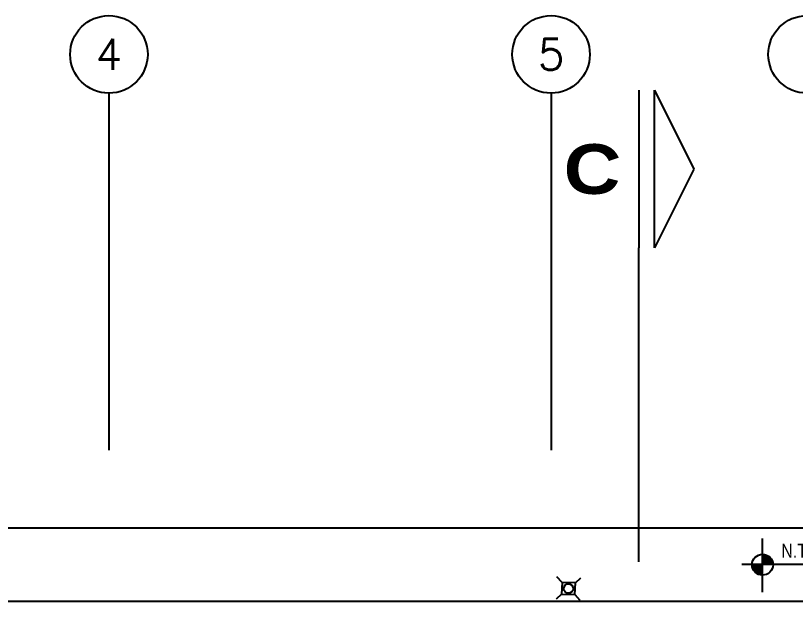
# Model space of a CAD drawing. Header units: millimetres. Extents: x 98 to 155, y -181 to 127.
# Drawn here: x 106.97 to 111.99, y -115.15 to -111.37 of the extents above; entities that cross this region are included whole.
import ezdxf
from ezdxf.enums import TextEntityAlignment as Align

# ---------------------------------------------------------------- set-up
doc = ezdxf.new("R2010")
doc.units = ezdxf.units.MM
doc.header["$LTSCALE"] = 15
for name, pattern in [('CENTER', [2, 1.25, -0.25, 0.25, -0.25]), ('PHANTOM', [63.5, 31.75, -6.35, 6.35, -6.35, 6.35, -6.35]), ('PHANTOM2', [1.25, 0.625, -0.125, 0.125, -0.125, 0.125, -0.125])]:
    doc.linetypes.add(name, pattern=pattern)
doc.layers.get('0').update_dxf_attribs({"color": 250})
for name, color, linetype in [('A-CORTE', 250, 'CENTER'), ('A-EJES', 250, 'PHANTOM'), ('A-LINEAS', 250, 'Continuous'), ('A-MURO BAJO', 250, 'Continuous'), ('A-NIVELES-NPT', 252, 'Continuous'), ('A_30_DispositivosSanit', 250, 'Continuous')]:
    doc.layers.add(name, color=color, linetype=linetype)
doc.styles.add('R160-75', font='ariblk.ttf', dxfattribs={"height": 0.6})
doc.styles.add('R80', font='ARIALN.TTF', dxfattribs={"height": 2.03})
doc.styles.add('ROMANS', font='romans.shx', dxfattribs={"width": 0.8})

# ---------------------------------------------------------------- blocks, each defined once
blk = doc.blocks.new('Ejes_Torre C')
at = {"layer": 'A-EJES', "linetype": 'PHANTOM2'}
for points in [[(5.925, 16.65), (5.925, 14.35)], [(8.775, 16.65), (8.775, 14.35)]]:
    blk.add_lwpolyline(points, dxfattribs=at)
at = {"layer": 'A-EJES', "linetype": 'Continuous'}
for centre in [(5.925, 16.9), (8.775, 16.9), (10.425, 16.9)]:
    blk.add_circle(centre, 0.25, dxfattribs=at)
at = {"layer": 'A-EJES', "linetype": 'Continuous', "style": 'ROMANS'}
for s, p in [('4', (5.925, 16.9)), ('5', (8.775, 16.9))]:
    blk.add_text(s, height=0.2, dxfattribs=at).set_placement(p, align=Align.MIDDLE_CENTER)
blk = doc.blocks.new('SIM NIVEL PLANTA')
at = {"linetype": 'Continuous'}
h = blk.add_hatch(dxfattribs=at)
h.set_pattern_fill('_USER', color=256, scale=0.089997, angle=45, style=0, pattern_type=0)
h.set_pattern_definition([(45, (31854.49523, 23864.84028), (-0.06363728001, 0.06363728001), [])])
h.paths.add_polyline_path([(-17.33, 0), (-15.98, 0, 0.409209), (-17.33, 1.33)])
h.paths.add_polyline_path([(-18.68, 0, 0.004279), (-18.68, -0.02, 0.414214), (-17.33, -1.37), (-17.33, 0)])
for p, q in [((-17.33, -3.58), (-17.33, 3.34)), ((-2, 0), (-20, 0))]:
    blk.add_line(p, q)
blk.add_circle((-17.33, -0.02), 1.35, dxfattribs=at)
at = {"style": 'R80'}
blk.add_attdef('N.P.T.+0.00', text='', height=1.8, dxfattribs=at).set_placement((-8.87, 1.77), align=Align.MIDDLE_CENTER)
blk = doc.blocks.new('*U99')
blk.add_line((-3, -5.08), (-3, 5.08))
blk.add_lwpolyline([(-4.016, 5.08), (-4.016, -5.08), (-6.556, 0)], close=True)
at = {"linetype": 'Continuous', "style": 'R160-75'}
blk.add_attdef('A', text='', height=0.3, dxfattribs=at).set_placement((0, 0), align=Align.MIDDLE_CENTER)
blk = doc.blocks.new('Cortes-Elev.')
at = {"layer": 'A-CORTE', "linetype": 'CENTER', "ltscale": 0.5}
blk.add_lwpolyline([(9.3406, 20.8306), (9.3406, 37.8534)], dxfattribs=at)
ref = blk.add_blockref('*U99', (9.0406, 38.3614), dxfattribs=dict(at, xscale=0.1, yscale=0.1, zscale=-0.1, rotation=180))
ref.add_attrib('A', 'C', dxfattribs={"layer": '0', "linetype": 'Continuous', "extrusion": (0, 0, -1), "height": 0.32, "rotation": 180, "style": 'R160-75'}).set_placement((-9.0406, 38.3614), align=Align.MIDDLE)
blk = doc.blocks.new('0-sumidero')
for p, q in [((-0.0421, 0.0382), (-0.0763, 0.0724)), ((0.0435, 0.0382), (0.0777, 0.0724)), ((0.0435, 0.0382), (-0.0421, 0.0382)), ((-0.0421, 0.0382), (-0.0421, -0.0369)), ((0.0435, -0.0369), (0.0435, 0.0382)), ((-0.0421, -0.0369), (-0.0763, -0.0711)), ((-0.0421, -0.0369), (0.0435, -0.0369)), ((0.0435, -0.0369), (0.0777, -0.0711))]:
    blk.add_line(p, q)
blk.add_circle((0, 0), 0.0303)
blk = doc.blocks.new('sum')
at = {"layer": 'A_30_DispositivosSanit', "rotation": 45.00000007321594}
blk.add_blockref('0-sumidero', (0, 0), dxfattribs=at)

msp = doc.modelspace()

# ---------------------------------------------------------------- linework, layer by layer
at = {"layer": 'A-LINEAS'}
msp.add_lwpolyline([(102.9921, -117.4719), (102.9921, -114.672), (116.7421, -114.6719), (116.7421, -115.1469)], dxfattribs=at)
at = {"layer": 'A-MURO BAJO'}
msp.add_line((112.0671, -115.1469), (103.4671, -115.1469), dxfattribs=at)

# ---------------------------------------------------------------- block references
at = {"layer": 'A-CORTE'}
msp.add_blockref('Cortes-Elev.', (101.6421, -150.7219), dxfattribs=at)
at = {"layer": 'A-EJES'}
msp.add_blockref('Ejes_Torre C', (101.6421, -128.5219), dxfattribs=at)
at = {"layer": 'A-NIVELES-NPT', "xscale": 0.05, "yscale": 0.05, "zscale": 0.05}
msp.add_blockref('SIM NIVEL PLANTA', (112.6467, -114.9094, 0), dxfattribs=at).add_auto_attribs({'N.P.T.+0.00': 'N.T.T.+37.85'})
at = {"layer": 'A_30_DispositivosSanit', "rotation": 312.7190348752735}
msp.add_blockref('sum', (110.5287, -115.0641, 0), dxfattribs=at)

doc.saveas('drawing.dxf')
